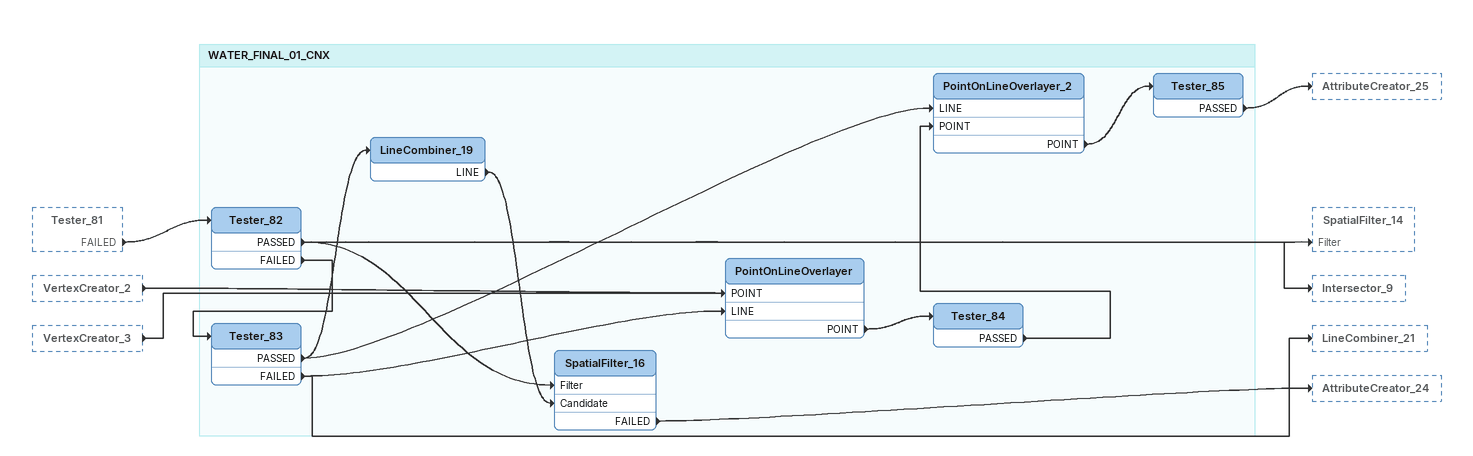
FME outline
Tester_81 [outside]
    FAILED -> Tester_82
VertexCreator_2 [outside]
    -> PointOnLineOverlayer [POINT]
VertexCreator_3 [outside]
    -> PointOnLineOverlayer [POINT]

Bookmark: WATER_FINAL_01_CNX
Tester_82
    PASSED -> SpatialFilter_16 [Filter]
    PASSED -> SpatialFilter_14 [Filter]
    PASSED -> Intersector_9
    FAILED -> Tester_83
Tester_83
    PASSED -> LineCombiner_19
    PASSED -> PointOnLineOverlayer_2 [LINE]
    FAILED -> PointOnLineOverlayer [LINE]
    FAILED -> LineCombiner_21
LineCombiner_19
    LINE -> SpatialFilter_16 [Candidate]
SpatialFilter_16
    FAILED -> AttributeCreator_24
PointOnLineOverlayer
    POINT -> Tester_84
Tester_84
    PASSED -> PointOnLineOverlayer_2 [POINT]
PointOnLineOverlayer_2
    POINT -> Tester_85
Tester_85
    PASSED -> AttributeCreator_25
